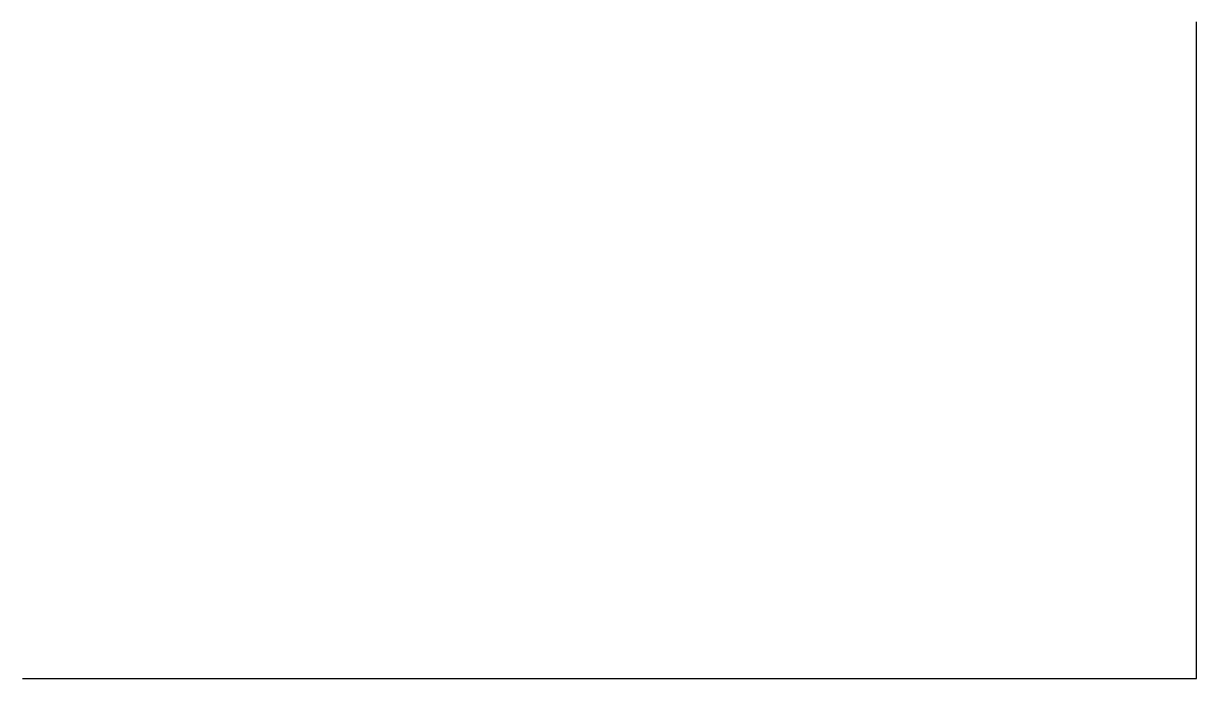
# Model space of a CAD drawing. Header units: metres. Extents: x -62 to 62, y -23 to 23.
# Drawn here: x 31.08 to 62.17, y -23.08 to -5.72 of the extents above; entities that cross this region are included whole.
import ezdxf

# ---------------------------------------------------------------- set-up
doc = ezdxf.new("R2010")
doc.units = ezdxf.units.M

msp = doc.modelspace()

# ---------------------------------------------------------------- linework, layer by layer
for points in [[(62.168, -23.084), (62.168, -23.034), (62.168, -22.984), (62.168, -22.934), (62.168, -22.884), (62.168, -22.834), (62.168, -22.784), (62.168, -22.734), (62.168, -22.684), (62.168, -22.634), (62.168, -22.584), (62.168, -22.534), (62.168, -22.484), (62.168, -22.434), (62.168, -22.384), (62.168, -22.334), (62.168, -22.284), (62.168, -22.234), (62.168, -22.184), (62.168, -22.134), (62.168, -22.084), (62.168, -22.034), (62.168, -21.984), (62.168, -21.933), (62.168, -21.883), (62.168, -21.833), (62.168, -21.783), (62.168, -21.733), (62.168, -21.683), (62.168, -21.633), (62.168, -21.583), (62.168, -21.533), (62.168, -21.483), (62.168, -21.433), (62.168, -21.383), (62.168, -21.333), (62.168, -21.283), (62.168, -21.233), (62.168, -21.183), (62.168, -21.133), (62.168, -21.083), (62.168, -21.033), (62.168, -20.983), (62.168, -20.933), (62.168, -20.883), (62.168, -20.833), (62.168, -20.783), (62.168, -20.733), (62.168, -20.683), (62.168, -20.633), (62.168, -20.583), (62.168, -20.533), (62.168, -20.483), (62.168, -20.433), (62.168, -20.383), (62.168, -20.333), (62.168, -20.283), (62.168, -20.233), (62.168, -20.183), (62.168, -20.133), (62.168, -20.083), (62.168, -20.033), (62.168, -19.983), (62.168, -19.933), (62.168, -19.883), (62.168, -19.833), (62.168, -19.783), (62.168, -19.733), (62.168, -19.683), (62.168, -19.633), (62.168, -19.583), (62.168, -19.533), (62.168, -19.483), (62.168, -19.433), (62.168, -19.382), (62.168, -19.332), (62.168, -19.282), (62.168, -19.232), (62.168, -19.182), (62.168, -19.132), (62.168, -19.082), (62.168, -19.032), (62.168, -18.982), (62.168, -18.932), (62.168, -18.882), (62.168, -18.832), (62.168, -18.782), (62.168, -18.732), (62.168, -18.682), (62.168, -18.632), (62.168, -18.582), (62.168, -18.532), (62.168, -18.482), (62.168, -18.432), (62.168, -18.382), (62.168, -18.332), (62.168, -18.282), (62.168, -18.232), (62.168, -18.182), (62.168, -18.132), (62.168, -18.082), (62.168, -18.032), (62.168, -17.982), (62.168, -17.932), (62.168, -17.882), (62.168, -17.832), (62.168, -17.782), (62.168, -17.732), (62.168, -17.682), (62.168, -17.632), (62.168, -17.582), (62.168, -17.532), (62.168, -17.482), (62.168, -17.432), (62.168, -17.382), (62.168, -17.332), (62.168, -17.282), (62.168, -17.232), (62.168, -17.182), (62.168, -17.132), (62.168, -17.082), (62.168, -17.032), (62.168, -16.982), (62.168, -16.932), (62.168, -16.882), (62.168, -16.832), (62.168, -16.781), (62.168, -16.731), (62.168, -16.681), (62.168, -16.631), (62.168, -16.581), (62.168, -16.531), (62.168, -16.481), (62.168, -16.431), (62.168, -16.381), (62.168, -16.331), (62.168, -16.281), (62.168, -16.231), (62.168, -16.181), (62.168, -16.131), (62.168, -16.081), (62.168, -16.031), (62.168, -15.981), (62.168, -15.931), (62.168, -15.881), (62.168, -15.831), (62.168, -15.781), (62.168, -15.731), (62.168, -15.681), (62.168, -15.631), (62.168, -15.581), (62.168, -15.531), (62.168, -15.481), (62.168, -15.431), (62.168, -15.381), (62.168, -15.331), (62.168, -15.281), (62.168, -15.231), (62.168, -15.181), (62.168, -15.131), (62.168, -15.081), (62.168, -15.031), (62.168, -14.981), (62.168, -14.931), (62.168, -14.881), (62.168, -14.831), (62.168, -14.781), (62.168, -14.731), (62.168, -14.681), (62.168, -14.631), (62.168, -14.581), (62.168, -14.531), (62.168, -14.481), (62.168, -14.431), (62.168, -14.381), (62.168, -14.331), (62.168, -14.281), (62.168, -14.231), (62.168, -14.18), (62.168, -14.13), (62.168, -14.08), (62.168, -14.03), (62.168, -13.98), (62.168, -13.93), (62.168, -13.88), (62.168, -13.83), (62.168, -13.78), (62.168, -13.73), (62.168, -13.68), (62.168, -13.63), (62.168, -13.58), (62.168, -13.53), (62.168, -13.48), (62.168, -13.43), (62.168, -13.38), (62.168, -13.33), (62.168, -13.28), (62.168, -13.23), (62.168, -13.18), (62.168, -13.13), (62.168, -13.08), (62.168, -13.03), (62.168, -12.98), (62.168, -12.93), (62.168, -12.88), (62.168, -12.83), (62.168, -12.78), (62.168, -12.73), (62.168, -12.68), (62.168, -12.63), (62.168, -12.58), (62.168, -12.53), (62.168, -12.48), (62.168, -12.43), (62.168, -12.38), (62.168, -12.33), (62.168, -12.28), (62.168, -12.23), (62.168, -12.18), (62.168, -12.13), (62.168, -12.08), (62.168, -12.03), (62.168, -11.98), (62.168, -11.93), (62.168, -11.88), (62.168, -11.83), (62.168, -11.78), (62.168, -11.73), (62.168, -11.68), (62.168, -11.629), (62.168, -11.579), (62.168, -11.529), (62.168, -11.479), (62.168, -11.429), (62.168, -11.379), (62.168, -11.329), (62.168, -11.279), (62.168, -11.229), (62.168, -11.179), (62.168, -11.129), (62.168, -11.079), (62.168, -11.029), (62.168, -10.979), (62.168, -10.929), (62.168, -10.879), (62.168, -10.829), (62.168, -10.779), (62.168, -10.729), (62.168, -10.679), (62.168, -10.629), (62.168, -10.579), (62.168, -10.529), (62.168, -10.479), (62.168, -10.429), (62.168, -10.379), (62.168, -10.329), (62.168, -10.279), (62.168, -10.229), (62.168, -10.179), (62.168, -10.129), (62.168, -10.079), (62.168, -10.029), (62.168, -9.979), (62.168, -9.929), (62.168, -9.879), (62.168, -9.829), (62.168, -9.779), (62.168, -9.729), (62.168, -9.679), (62.168, -9.629), (62.168, -9.579), (62.168, -9.529), (62.168, -9.479), (62.168, -9.429), (62.168, -9.379), (62.168, -9.329), (62.168, -9.279), (62.168, -9.229), (62.168, -9.179), (62.168, -9.129), (62.168, -9.079), (62.168, -9.028), (62.168, -8.978), (62.168, -8.928), (62.168, -8.878), (62.168, -8.828), (62.168, -8.778), (62.168, -8.728), (62.168, -8.678), (62.168, -8.628), (62.168, -8.578), (62.168, -8.528), (62.168, -8.478), (62.168, -8.428), (62.168, -8.378), (62.168, -8.328), (62.168, -8.278), (62.168, -8.228), (62.168, -8.178), (62.168, -8.128), (62.168, -8.078), (62.168, -8.028), (62.168, -7.978), (62.168, -7.928), (62.168, -7.878), (62.168, -7.828), (62.168, -7.778), (62.168, -7.728), (62.168, -7.678), (62.168, -7.628), (62.168, -7.578), (62.168, -7.528), (62.168, -7.478), (62.168, -7.428), (62.168, -7.378), (62.168, -7.328), (62.168, -7.278), (62.168, -7.228), (62.168, -7.178), (62.168, -7.128), (62.168, -7.078), (62.168, -7.028), (62.168, -6.978), (62.168, -6.928), (62.168, -6.878), (62.168, -6.828), (62.168, -6.778), (62.168, -6.728), (62.168, -6.678), (62.168, -6.628), (62.168, -6.578), (62.168, -6.528), (62.168, -6.478), (62.168, -6.427), (62.168, -6.377), (62.168, -6.327), (62.168, -6.277), (62.168, -6.227), (62.168, -6.177), (62.168, -6.127), (62.168, -6.077), (62.168, -6.027), (62.168, -5.977), (62.168, -5.927), (62.168, -5.877), (62.168, -5.827), (62.168, -5.777), (62.168, -5.727), (62.168, -5.677)], [(31.059, -23.084), (31.109, -23.084), (31.159, -23.084), (31.209, -23.084), (31.259, -23.084), (31.309, -23.084), (31.359, -23.084), (31.409, -23.084), (31.459, -23.084), (31.509, -23.084), (31.559, -23.084), (31.609, -23.084), (31.659, -23.084), (31.709, -23.084), (31.759, -23.084), (31.809, -23.084), (31.859, -23.084), (31.909, -23.084), (31.959, -23.084), (32.009, -23.084), (32.059, -23.084), (32.109, -23.084), (32.159, -23.084), (32.209, -23.084), (32.259, -23.084), (32.309, -23.084), (32.359, -23.084), (32.41, -23.084), (32.46, -23.084), (32.51, -23.084), (32.56, -23.084), (32.61, -23.084), (32.66, -23.084), (32.71, -23.084), (32.76, -23.084), (32.81, -23.084), (32.86, -23.084), (32.91, -23.084), (32.96, -23.084), (33.01, -23.084), (33.06, -23.084), (33.11, -23.084), (33.16, -23.084), (33.21, -23.084), (33.26, -23.084), (33.31, -23.084), (33.36, -23.084), (33.41, -23.084), (33.46, -23.084), (33.51, -23.084), (33.56, -23.084), (33.61, -23.084), (33.66, -23.084), (33.71, -23.084), (33.76, -23.084), (33.81, -23.084), (33.86, -23.084), (33.91, -23.084), (33.96, -23.084), (34.01, -23.084), (34.06, -23.084), (34.11, -23.084), (34.16, -23.084), (34.21, -23.084), (34.26, -23.084), (34.31, -23.084), (34.36, -23.084), (34.41, -23.084), (34.46, -23.084), (34.51, -23.084), (34.56, -23.084), (34.61, -23.084), (34.66, -23.084), (34.71, -23.084), (34.76, -23.084), (34.81, -23.084), (34.86, -23.084), (34.91, -23.084), (34.96, -23.084), (35.01, -23.084), (35.06, -23.084), (35.11, -23.084), (35.16, -23.084), (35.21, -23.084), (35.26, -23.084), (35.31, -23.084), (35.36, -23.084), (35.41, -23.084), (35.46, -23.084), (35.51, -23.084), (35.56, -23.084), (35.61, -23.084), (35.66, -23.084), (35.71, -23.084), (35.76, -23.084), (35.811, -23.084), (35.861, -23.084), (35.911, -23.084), (35.961, -23.084), (36.011, -23.084), (36.061, -23.084), (36.111, -23.084), (36.161, -23.084), (36.211, -23.084), (36.261, -23.084), (36.311, -23.084), (36.361, -23.084), (36.411, -23.084), (36.461, -23.084), (36.511, -23.084), (36.561, -23.084), (36.611, -23.084), (36.661, -23.084), (36.711, -23.084), (36.761, -23.084), (36.811, -23.084), (36.861, -23.084), (36.911, -23.084), (36.961, -23.084), (37.011, -23.084), (37.061, -23.084), (37.111, -23.084), (37.161, -23.084), (37.211, -23.084), (37.261, -23.084), (37.311, -23.084), (37.361, -23.084), (37.411, -23.084), (37.461, -23.084), (37.511, -23.084), (37.561, -23.084), (37.611, -23.084), (37.661, -23.084), (37.711, -23.084), (37.761, -23.084), (37.811, -23.084), (37.861, -23.084), (37.911, -23.084), (37.961, -23.084), (38.011, -23.084), (38.061, -23.084), (38.111, -23.084), (38.161, -23.084), (38.211, -23.084), (38.261, -23.084), (38.311, -23.084), (38.361, -23.084), (38.411, -23.084), (38.461, -23.084), (38.511, -23.084), (38.561, -23.084), (38.611, -23.084), (38.661, -23.084), (38.711, -23.084), (38.761, -23.084), (38.811, -23.084), (38.861, -23.084), (38.911, -23.084), (38.961, -23.084), (39.011, -23.084), (39.061, -23.084), (39.111, -23.084), (39.161, -23.084), (39.212, -23.084), (39.262, -23.084), (39.312, -23.084), (39.362, -23.084), (39.412, -23.084), (39.462, -23.084), (39.512, -23.084), (39.562, -23.084), (39.612, -23.084), (39.662, -23.084), (39.712, -23.084), (39.762, -23.084), (39.812, -23.084), (39.862, -23.084), (39.912, -23.084), (39.962, -23.084), (40.012, -23.084), (40.062, -23.084), (40.112, -23.084), (40.162, -23.084), (40.212, -23.084), (40.262, -23.084), (40.312, -23.084), (40.362, -23.084), (40.412, -23.084), (40.462, -23.084), (40.512, -23.084), (40.562, -23.084), (40.612, -23.084), (40.662, -23.084), (40.712, -23.084), (40.762, -23.084), (40.812, -23.084), (40.862, -23.084), (40.912, -23.084), (40.962, -23.084), (41.012, -23.084), (41.062, -23.084), (41.112, -23.084), (41.162, -23.084), (41.212, -23.084), (41.262, -23.084), (41.312, -23.084), (41.362, -23.084), (41.412, -23.084), (41.462, -23.084), (41.512, -23.084), (41.562, -23.084), (41.612, -23.084), (41.662, -23.084), (41.712, -23.084), (41.762, -23.084), (41.812, -23.084), (41.862, -23.084), (41.912, -23.084), (41.962, -23.084), (42.012, -23.084), (42.062, -23.084), (42.112, -23.084), (42.162, -23.084), (42.212, -23.084), (42.262, -23.084), (42.312, -23.084), (42.362, -23.084), (42.412, -23.084), (42.462, -23.084), (42.512, -23.084), (42.562, -23.084), (42.612, -23.084), (42.663, -23.084), (42.713, -23.084), (42.763, -23.084), (42.813, -23.084), (42.863, -23.084), (42.913, -23.084), (42.963, -23.084), (43.013, -23.084), (43.063, -23.084), (43.113, -23.084), (43.163, -23.084), (43.213, -23.084), (43.263, -23.084), (43.313, -23.084), (43.363, -23.084), (43.413, -23.084), (43.463, -23.084), (43.513, -23.084), (43.563, -23.084), (43.613, -23.084), (43.663, -23.084), (43.713, -23.084), (43.763, -23.084), (43.813, -23.084), (43.863, -23.084), (43.913, -23.084), (43.963, -23.084), (44.013, -23.084), (44.063, -23.084), (44.113, -23.084), (44.163, -23.084), (44.213, -23.084), (44.263, -23.084), (44.313, -23.084), (44.363, -23.084), (44.413, -23.084), (44.463, -23.084), (44.513, -23.084), (44.563, -23.084), (44.613, -23.084), (44.663, -23.084), (44.713, -23.084), (44.763, -23.084), (44.813, -23.084), (44.863, -23.084), (44.913, -23.084), (44.963, -23.084), (45.013, -23.084), (45.063, -23.084), (45.113, -23.084), (45.163, -23.084), (45.213, -23.084), (45.263, -23.084), (45.313, -23.084), (45.363, -23.084), (45.413, -23.084), (45.463, -23.084), (45.513, -23.084), (45.563, -23.084), (45.613, -23.084), (45.663, -23.084), (45.713, -23.084), (45.763, -23.084), (45.813, -23.084), (45.863, -23.084), (45.913, -23.084), (45.963, -23.084), (46.013, -23.084), (46.064, -23.084), (46.114, -23.084), (46.164, -23.084), (46.214, -23.084), (46.264, -23.084), (46.314, -23.084), (46.364, -23.084), (46.414, -23.084), (46.464, -23.084), (46.514, -23.084), (46.564, -23.084), (46.614, -23.084), (46.664, -23.084), (46.714, -23.084), (46.764, -23.084), (46.814, -23.084), (46.864, -23.084), (46.914, -23.084), (46.964, -23.084), (47.014, -23.084), (47.064, -23.084), (47.114, -23.084), (47.164, -23.084), (47.214, -23.084), (47.264, -23.084), (47.314, -23.084), (47.364, -23.084), (47.414, -23.084), (47.464, -23.084), (47.514, -23.084), (47.564, -23.084), (47.614, -23.084), (47.664, -23.084), (47.714, -23.084), (47.764, -23.084), (47.814, -23.084), (47.864, -23.084), (47.914, -23.084), (47.964, -23.084), (48.014, -23.084), (48.064, -23.084), (48.114, -23.084), (48.164, -23.084), (48.214, -23.084), (48.264, -23.084), (48.314, -23.084), (48.364, -23.084), (48.414, -23.084), (48.464, -23.084), (48.514, -23.084), (48.564, -23.084), (48.614, -23.084), (48.664, -23.084), (48.714, -23.084), (48.764, -23.084), (48.814, -23.084), (48.864, -23.084), (48.914, -23.084), (48.964, -23.084), (49.014, -23.084), (49.064, -23.084), (49.114, -23.084), (49.164, -23.084), (49.214, -23.084), (49.264, -23.084), (49.314, -23.084), (49.364, -23.084), (49.414, -23.084), (49.465, -23.084), (49.515, -23.084), (49.565, -23.084), (49.615, -23.084), (49.665, -23.084), (49.715, -23.084), (49.765, -23.084), (49.815, -23.084), (49.865, -23.084), (49.915, -23.084), (49.965, -23.084), (50.015, -23.084), (50.065, -23.084), (50.115, -23.084), (50.165, -23.084), (50.215, -23.084), (50.265, -23.084), (50.315, -23.084), (50.365, -23.084), (50.415, -23.084), (50.465, -23.084), (50.515, -23.084), (50.565, -23.084), (50.615, -23.084), (50.665, -23.084), (50.715, -23.084), (50.765, -23.084), (50.815, -23.084), (50.865, -23.084), (50.915, -23.084), (50.965, -23.084), (51.015, -23.084), (51.065, -23.084), (51.115, -23.084), (51.165, -23.084), (51.215, -23.084), (51.265, -23.084), (51.315, -23.084), (51.365, -23.084), (51.415, -23.084), (51.465, -23.084), (51.515, -23.084), (51.565, -23.084), (51.615, -23.084), (51.665, -23.084), (51.715, -23.084), (51.765, -23.084), (51.815, -23.084), (51.865, -23.084), (51.915, -23.084), (51.965, -23.084), (52.015, -23.084), (52.065, -23.084), (52.115, -23.084), (52.165, -23.084), (52.215, -23.084), (52.265, -23.084), (52.315, -23.084), (52.365, -23.084), (52.415, -23.084), (52.465, -23.084), (52.515, -23.084), (52.565, -23.084), (52.615, -23.084), (52.665, -23.084), (52.715, -23.084), (52.765, -23.084), (52.815, -23.084), (52.866, -23.084), (52.916, -23.084), (52.966, -23.084), (53.016, -23.084), (53.066, -23.084), (53.116, -23.084), (53.166, -23.084), (53.216, -23.084), (53.266, -23.084), (53.316, -23.084), (53.366, -23.084), (53.416, -23.084), (53.466, -23.084), (53.516, -23.084), (53.566, -23.084), (53.616, -23.084), (53.666, -23.084), (53.716, -23.084), (53.766, -23.084), (53.816, -23.084), (53.866, -23.084), (53.916, -23.084), (53.966, -23.084), (54.016, -23.084), (54.066, -23.084), (54.116, -23.084), (54.166, -23.084), (54.216, -23.084), (54.266, -23.084), (54.316, -23.084), (54.366, -23.084), (54.416, -23.084), (54.466, -23.084), (54.516, -23.084), (54.566, -23.084), (54.616, -23.084), (54.666, -23.084), (54.716, -23.084), (54.766, -23.084), (54.816, -23.084), (54.866, -23.084), (54.916, -23.084), (54.966, -23.084), (55.016, -23.084), (55.066, -23.084), (55.116, -23.084), (55.166, -23.084), (55.216, -23.084), (55.266, -23.084), (55.316, -23.084), (55.366, -23.084), (55.416, -23.084), (55.466, -23.084), (55.516, -23.084), (55.566, -23.084), (55.616, -23.084), (55.666, -23.084), (55.716, -23.084), (55.766, -23.084), (55.816, -23.084), (55.866, -23.084), (55.916, -23.084), (55.966, -23.084), (56.016, -23.084), (56.066, -23.084), (56.116, -23.084), (56.166, -23.084), (56.216, -23.084), (56.267, -23.084), (56.317, -23.084), (56.367, -23.084), (56.417, -23.084), (56.467, -23.084), (56.517, -23.084), (56.567, -23.084), (56.617, -23.084), (56.667, -23.084), (56.717, -23.084), (56.767, -23.084), (56.817, -23.084), (56.867, -23.084), (56.917, -23.084), (56.967, -23.084), (57.017, -23.084), (57.067, -23.084), (57.117, -23.084), (57.167, -23.084), (57.217, -23.084), (57.267, -23.084), (57.317, -23.084), (57.367, -23.084), (57.417, -23.084), (57.467, -23.084), (57.517, -23.084), (57.567, -23.084), (57.617, -23.084), (57.667, -23.084), (57.717, -23.084), (57.767, -23.084), (57.817, -23.084), (57.867, -23.084), (57.917, -23.084), (57.967, -23.084), (58.017, -23.084), (58.067, -23.084), (58.117, -23.084), (58.167, -23.084), (58.217, -23.084), (58.267, -23.084), (58.317, -23.084), (58.367, -23.084), (58.417, -23.084), (58.467, -23.084), (58.517, -23.084), (58.567, -23.084), (58.617, -23.084), (58.667, -23.084), (58.717, -23.084), (58.767, -23.084), (58.817, -23.084), (58.867, -23.084), (58.917, -23.084), (58.967, -23.084), (59.017, -23.084), (59.067, -23.084), (59.117, -23.084), (59.167, -23.084), (59.217, -23.084), (59.267, -23.084), (59.317, -23.084), (59.367, -23.084), (59.417, -23.084), (59.467, -23.084), (59.517, -23.084), (59.567, -23.084), (59.617, -23.084), (59.668, -23.084), (59.718, -23.084), (59.768, -23.084), (59.818, -23.084), (59.868, -23.084), (59.918, -23.084), (59.968, -23.084), (60.018, -23.084), (60.068, -23.084), (60.118, -23.084), (60.168, -23.084), (60.218, -23.084), (60.268, -23.084), (60.318, -23.084), (60.368, -23.084), (60.418, -23.084), (60.468, -23.084), (60.518, -23.084), (60.568, -23.084), (60.618, -23.084), (60.668, -23.084), (60.718, -23.084), (60.768, -23.084), (60.818, -23.084), (60.868, -23.084), (60.918, -23.084), (60.968, -23.084), (61.018, -23.084), (61.068, -23.084), (61.118, -23.084), (61.168, -23.084), (61.218, -23.084), (61.268, -23.084), (61.318, -23.084), (61.368, -23.084), (61.418, -23.084), (61.468, -23.084), (61.518, -23.084), (61.568, -23.084), (61.618, -23.084), (61.668, -23.084), (61.718, -23.084), (61.768, -23.084), (61.818, -23.084), (61.868, -23.084), (61.918, -23.084), (61.968, -23.084), (62.018, -23.084), (62.068, -23.084), (62.118, -23.084), (62.168, -23.084)]]:
    msp.add_lwpolyline(points)

doc.saveas('drawing.dxf')
